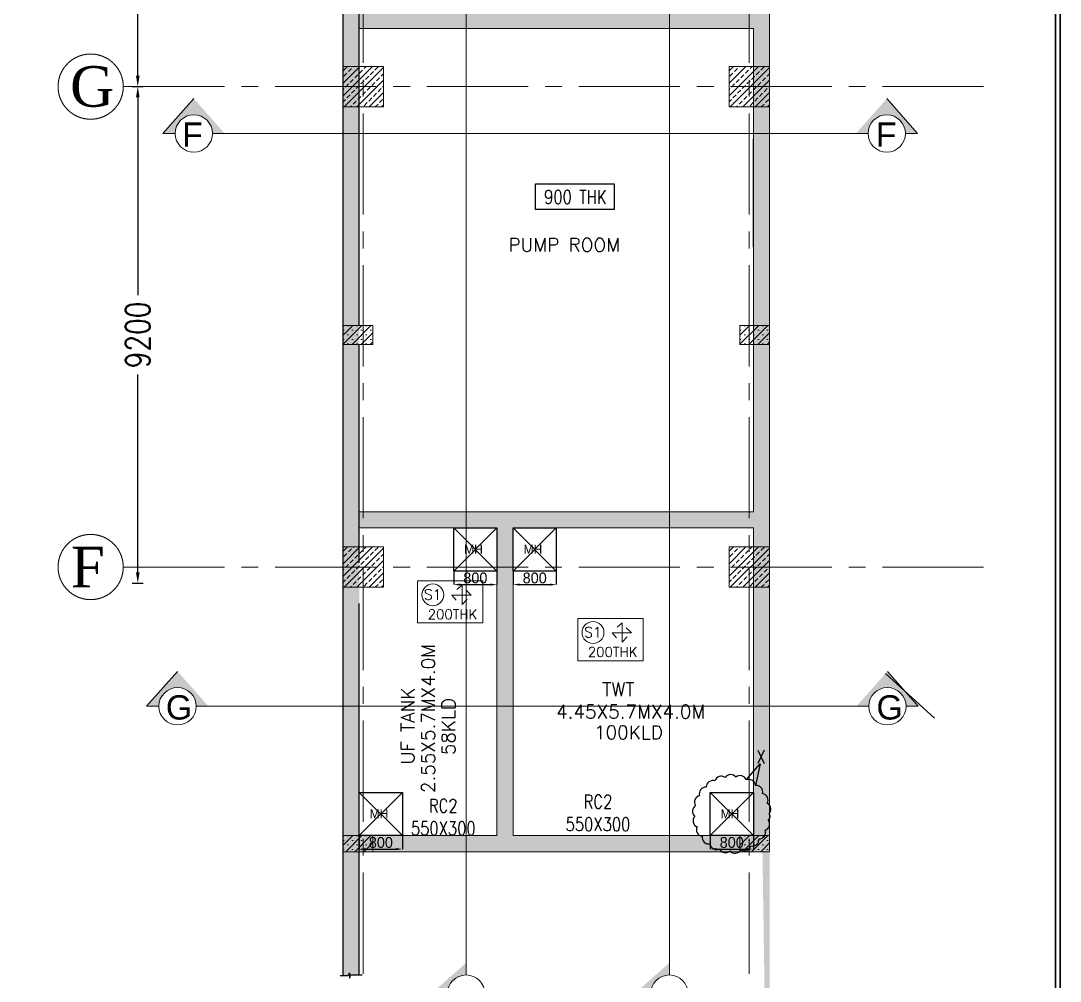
# Model space of a CAD drawing. Header units: millimetres. Extents: x -586673698 to -573385747, y -389867798 to -389752240.
# Drawn here: x -586558497 to -586539243, y -389795730 to -389777936 of the extents above; entities that cross this region are included whole.
import ezdxf
from ezdxf.enums import TextEntityAlignment as Align

# ---------------------------------------------------------------- set-up
doc = ezdxf.new("R2010")
doc.units = ezdxf.units.MM
doc.header["$LTSCALE"] = 100
for name, pattern in [('CENTER', [2, 1.25, -0.25, 0.25, -0.25]), ('CENTER2', [1.125, 0.75, -0.125, 0.125, -0.125]), ('DASHED', [19.05, 12.7, -6.35]), ('HIDDEN', [9.525, 6.35, -3.175])]:
    doc.linetypes.add(name, pattern=pattern)
for name, color, linetype in [('0-text', 241, 'Continuous'), ('A-HATCH', 251, 'Continuous'), ('A-TEXT-ROOM-100', 4, 'Continuous'), ('AH_RETAINING WALL', 4, 'Continuous'), ('DT-PL-SHAFT', 230, 'Continuous'), ('GRIDLINE', 253, 'CENTER'), ('Layer1', 7, 'Continuous'), ('PLATFORM', 230, 'Continuous'), ('STP', 171, 'Continuous'), ('text', 7, 'Continuous'), ('WALL', 4, 'Continuous')]:
    doc.layers.add(name, color=color, linetype=linetype)
for name, color, linetype, lineweight in [('A-Column', 3, 'Continuous', 9), ('A3-DIM', 4, 'Continuous', 13), ('columns11', 1, 'Continuous', 20), ('footing line', 7, 'Continuous', 13), ('ha', 8, 'Continuous', 9), ('SHTEXT', 11, 'Continuous', 15), ('TBLK_LINE', 141, 'Continuous', 30), ('wall hatch', 8, 'Continuous', 9)]:
    doc.layers.add(name, color=color, linetype=linetype, lineweight=lineweight)
doc.styles.add('ROMANC', font='ROMANC.SHX')
doc.styles.add('ROMANS', font='romans', dxfattribs={"width": 0.5})
doc.styles.add('simplex-0.8', font='simplex.shx', dxfattribs={"width": 0.8})
doc.styles.add('TIMESNEWROMAN', font='times.ttf')
doc.styles.add('VP-A', font='arial.ttf')
doc.dimstyles.new('1', dxfattribs={"dimtxt": 200, "dimasz": 120, "dimexe": 75, "dimexo": 250, "dimgap": 20, "dimtad": 1, "dimdec": 0, "dimrnd": 5, "dimzin": 0, "dimdsep": 46, "dimtxsty": 'Standard', "dimblk": 'ARCHTICK', "dimcen": 0.094, "dimdle": 50, "dimclrd": 256, "dimclre": 256, "dimclrt": 256, "dimadec": 0, "dimazin": 0, "dimtfac": 1, "dimtdec": 0, "dimtofl": 0, "dimtmove": 1, "dimatfit": 3, "dimfxl": 0, "dimtolj": 2, "dimtzin": 0, "dimlwd": -1, "dimlwe": -1, "dimarcsym": 0})
doc.dimstyles.new('ROMANS', dxfattribs={"dimscale": 100, "dimtxt": 2, "dimasz": 2, "dimexe": 1, "dimexo": 2, "dimgap": 1, "dimtad": 0, "dimtoh": 1, "dimdec": 0, "dimdsep": 46, "dimtxsty": 'ROMANS', "dimblk": 'ARCHTICK', "dimcen": 0, "dimclrd": 8, "dimclre": 8, "dimclrt": 6, "dimadec": 0, "dimazin": 0, "dimtfac": 1, "dimtdec": 0, "dimtix": 1, "dimtmove": 1, "dimatfit": 3, "dimfxl": 0, "dimtolj": 1, "dimtzin": 0, "dimarcsym": 0})
pattern_1 = [(50.018955454, (877864.36, -310.42), (273.28489835, -23.81821738), [28.575, -314.325]), (355.018955454, (877864.36, -310.42), (-52.9599417, 286.56776253), [22.86, -251.46087625]), (100.470400154, (877887.13, -312.4), (220.32495593, 262.74953347), [24.2850132, -267.1353669]), (46.203155454, (877864.33, -234.22), (406.6394027, -62.92896476), [42.8625, -471.4875]), (96.654513064, (877898.2, -239.46), (355.98339573, 371.256979), [36.4275347, -400.70341224]), (351.203106624, (877864.33, -234.2), (355.98339575, 371.256979), [34.2899506, -377.18959788]), (21.018955454, (877902.44, -253.26), (227.47232383, -153.32254985), [28.575, -314.325]), (326.018955454, (877902.44, -253.26), (92.61163369, 276.31260348), [22.86, -251.46]), (71.470400454, (877921.4, -266.03), (320.08395701, 122.99005506), [24.2850132, -267.1349064]), (37.518955454, (877864.36, -310.42), (4.590943963, 126.834084096), [0, -248.412, 0, -255.27, 0, -252.4125]), (7.518955454, (877864.36, -310.42), (100.179773408, 150.304013436), [0, -145.542, 0, -242.697, 0, -96.2025]), (327.518955454, (877779.39, -310.45), (203.388724524, -8.525828331), [0, -95.25, 0, -297.18, 0, -394.335]), (317.518955454, (877741.3, -310.46), (222.181141956, 38.213243957), [0, -123.825, 0, -197.358, 0, -280.035])]

# ---------------------------------------------------------------- blocks, each defined once
blk = doc.blocks.new('*D448')
at = {"layer": 'Defpoints', "color": 0, "transparency": 16777216}
for p in [(-586556971, -389779156, 817), (-586556329, -389779156), (-586556971, -389788356, 817)]:
    blk.add_point(p, dxfattribs=at)
at = {"layer": 'wall hatch', "color": 8, "lineweight": -2, "transparency": 16777216}
for p, q in [((-586556431, -389779156), (-586556229, -389779156)), ((-586556329, -389779356), (-586556329, -389783022)), ((-586556329, -389788156), (-586556329, -389784491)), ((-586556431, -389788356), (-586556229, -389788356))]:
    blk.add_line(p, q, dxfattribs=at)
at = {"layer": 'wall hatch', "color": 8, "transparency": 16777216}
for points in [[(-586556363, -389779356), (-586556296, -389779356), (-586556329, -389779156)], [(-586556363, -389788156), (-586556296, -389788156), (-586556329, -389788356)]]:
    blk.add_solid(points, dxfattribs=at)
at = {"layer": 'wall hatch', "color": 6, "transparency": 16777216, "insert": (-586556329, -389783756), "char_height": 450, "attachment_point": 5, "rotation": 90, "style": 'simplex-0.8', "bg_fill": 3, "box_fill_scale": 1.1, "bg_fill_color": 256, "bg_fill_true_color": 13158600, "bg_fill_transparency": 0}
blk.add_mtext('\\A1;9200', dxfattribs=at)
blk = doc.blocks.new('*D449')
at = {"layer": 'Defpoints', "color": 0, "transparency": 16777216}
for p in [(-586556971, -389769356, 817), (-586556329, -389769356), (-586556971, -389779156, 817)]:
    blk.add_point(p, dxfattribs=at)
at = {"layer": 'wall hatch', "color": 8, "lineweight": -2, "transparency": 16777216}
for p, q in [((-586556431, -389769356), (-586556229, -389769356)), ((-586556329, -389769556), (-586556329, -389773522)), ((-586556329, -389778956), (-586556329, -389774990)), ((-586556431, -389779156), (-586556229, -389779156))]:
    blk.add_line(p, q, dxfattribs=at)
at = {"layer": 'wall hatch', "color": 8, "transparency": 16777216}
for points in [[(-586556363, -389769556), (-586556296, -389769556), (-586556329, -389769356)], [(-586556363, -389778956), (-586556296, -389778956), (-586556329, -389779156)]]:
    blk.add_solid(points, dxfattribs=at)
at = {"layer": 'wall hatch', "color": 6, "transparency": 16777216, "insert": (-586556329, -389774256), "char_height": 450, "attachment_point": 5, "rotation": 90, "style": 'simplex-0.8', "bg_fill": 3, "box_fill_scale": 1.1, "bg_fill_color": 256, "bg_fill_true_color": 13158600, "bg_fill_transparency": 0}
blk.add_mtext('\\A1;9800', dxfattribs=at)
blk = doc.blocks.new('SECT LINE')
at = {"layer": 'STP', "lineweight": 0}
blk.add_hatch(color=7, dxfattribs=at).paths.add_polyline_path([(571, 0), (346, 0, 1), (-346, 0), (-572, 0), (0, 646)])
at = {"layer": 'STP', "color": 7, "lineweight": 0}
for p, q in [((-572, 0), (0, 646)), ((-346, 0), (-572, 0)), ((-346, 0), (-572, 0)), ((346, 0), (1202, 0))]:
    blk.add_line(p, q, dxfattribs=at)
blk.add_circle((0, 0), 346, dxfattribs=at)
blk.add_circle((0, 0), 346, dxfattribs=at)
blk = doc.blocks.new('*D415')
at = {"color": 7, "transparency": 16777216}
for p, q in [((-688903, -13237), (-688903, -13488)), ((-688103, -13237), (-688103, -13488)), ((-688783, -13488), (-688223, -13488))]:
    blk.add_line(p, q, dxfattribs=at)
for points in [[(-688783, -13468), (-688783, -13508), (-688903, -13488)], [(-688223, -13508), (-688223, -13468), (-688103, -13488)]]:
    blk.add_solid(points, dxfattribs=at)
at = {"layer": 'Defpoints', "color": 0, "transparency": 16777216}
for p in [(-688903, -13237), (-688103, -13237), (-688103, -13488)]:
    blk.add_point(p, dxfattribs=at)
at = {"color": 7, "transparency": 16777216, "insert": (-688503, -13366), "char_height": 200, "attachment_point": 5, "rotation": 0}
blk.add_mtext('\\A2;800', dxfattribs=at)
blk = doc.blocks.new('DSFZAHH')
at = {"color": 11, "true_color": 0xf27172}
blk.add_lwpolyline([(-688903.3, -13236.7), (-688903.3, -12436.7), (-688103.3, -12436.7), (-688103.3, -13236.7), (-688903.3, -13236.7)], dxfattribs=at)
at = {"color": 8, "linetype": 'DASHED', "ltscale": 250}
for points in [[(-688103.3, -12436.7), (-688903.3, -13236.7)], [(-688903.3, -12436.7), (-688103.3, -13236.7)]]:
    blk.add_lwpolyline(points, dxfattribs=at)
at = {"layer": 'A3-DIM', "color": 1, "lineweight": 13}
blk.add_text('MH', height=166.57, dxfattribs=at).set_placement((-688710.3, -12917.5, -60.9))
at = {"color": 7}
dim = blk.add_aligned_dim(p1=(-688903.3, -13236.7), p2=(-688103.3, -13236.7), distance=-251.1, dimstyle='1', override={"dimexe": 0, "dimexo": 0, "dimclrd": 7, "dimclre": 7, "dimclrt": 7, "dimfxl": 3, "dimfxlon": 0, "dimarcsym": 1}, dxfattribs=at)
dim.commit()
dim.dimension.update_dxf_attribs({"geometry": '*D415', "text_midpoint": (-688503.3, -13365.8, -78.8)})

msp = doc.modelspace()

# ---------------------------------------------------------------- hatches: boundary and pattern name
at = {"layer": 'A-HATCH', "lineweight": 5}
h = msp.add_hatch(dxfattribs=at)
h.set_pattern_fill('ANSI33', color=256, scale=650, angle=360, style=0)
h.set_pattern_definition([(45, (-585089112.27, -388260524.98), (-114.904852, 114.904852), []), (45, (-585088997.37, -388260524.98), (-114.904852, 114.904852), [81.25, -40.625])])
h.paths.add_polyline_path([(-586551777.3, -389779531.1), (-586552527.3, -389779531.1), (-586552527.3, -389778781.1), (-586551777.3, -389778781.1)])
h = msp.add_hatch(dxfattribs=at)
h.set_pattern_fill('ANSI33', color=256, scale=650, angle=360, style=0)
h.set_pattern_definition([(45, (-585081962.2, -388260524.98), (-114.904852, 114.904852), []), (45, (-585081847.29, -388260524.98), (-114.904852, 114.904852), [81.25, -40.625])])
h.paths.add_polyline_path([(-586544627.2, -389779531.1), (-586545377.2, -389779531.1), (-586545377.2, -389778781.1), (-586544627.2, -389778781.1)])
h = msp.add_hatch(dxfattribs=at)
h.set_pattern_fill('ANSI33', color=256, scale=650, angle=360, style=0)
h.set_pattern_definition([(45, (-585089112.27, -388269425.3), (-114.904852, 114.904852), []), (45, (-585088997.37, -388269425.3), (-114.904852, 114.904852), [81.25, -40.625])])
h.paths.add_polyline_path([(-586551777.3, -389788431.4), (-586552527.3, -389788431.4), (-586552527.3, -389787681.4), (-586551777.3, -389787681.4)])
h = msp.add_hatch(dxfattribs=at)
h.set_pattern_fill('ANSI33', color=256, scale=650, angle=360, style=0)
h.set_pattern_definition([(45, (-585081962.2, -388269425.3), (-114.904852, 114.904852), []), (45, (-585081847.29, -388269425.3), (-114.904852, 114.904852), [81.25, -40.625])])
h.paths.add_polyline_path([(-586544627.2, -389788431.4), (-586545377.2, -389788431.4), (-586545377.2, -389787681.4), (-586544627.2, -389787681.4)])
at = {"layer": 'ha', "lineweight": 5}
h = msp.add_hatch(dxfattribs=at)
h.set_pattern_fill('SACNCR', color=256, scale=50, angle=180, style=0)
h.set_pattern_definition([(224.999999, (-587394840.69, -389482271.44), (84.1899, -84.189903), []), (224.999999, (-587394924.88, -389482271.44), (84.1899, -84.189903), [0, -119.0625])])
h.paths.add_polyline_path([(-586552527.3, -389783581.1), (-586552527.3, -389783931.1), (-586551977.3, -389783931.1), (-586551977.3, -389783581.1)])
h = msp.add_hatch(dxfattribs=at)
h.set_pattern_fill('SACNCR', color=256, scale=50, angle=180, style=0)
h.set_pattern_definition([(224.999999, (-587387490.61, -389482271.44), (84.1899, -84.189903), []), (224.999999, (-587387574.8, -389482271.44), (84.1899, -84.189903), [0, -119.0625])])
h.paths.add_polyline_path([(-586545177.2, -389783581.1), (-586545177.2, -389783931.1), (-586544627.2, -389783931.1), (-586544627.2, -389783581.1)])
h = msp.add_hatch(dxfattribs=at)
h.set_pattern_fill('SACNCR', color=256, scale=50, angle=180, style=0)
h.set_pattern_definition([(224.999999, (-587394840.69, -389491721.6), (84.1899, -84.189903), []), (224.999999, (-587394924.88, -389491721.6), (84.1899, -84.189903), [0, -119.0625])])
h.paths.add_polyline_path([(-586552527.3, -389793031.3), (-586552527.3, -389793331.3), (-586551977.3, -389793331.3), (-586551977.3, -389793031.3)])
h = msp.add_hatch(dxfattribs=at)
h.set_pattern_fill('SACNCR', color=256, scale=50, angle=180, style=0)
h.set_pattern_definition([(224.999999, (-587387490.61, -389491721.6), (84.1899, -84.189903), []), (224.999999, (-587387574.8, -389491721.6), (84.1899, -84.189903), [0, -119.0625])])
h.paths.add_polyline_path([(-586545177.2, -389793031.3), (-586545177.2, -389793331.3), (-586544627.2, -389793331.3), (-586544627.2, -389793031.3)])
at = {"layer": 'WALL', "lineweight": 5}
h = msp.add_hatch(dxfattribs=at)
h.set_pattern_fill('AR-CONC', color=8, scale=50, angle=90)
h.set_pattern_definition([(140, (-585945849.94, -390118285.44), (31.37607, 358.63009), [37.5, -412.5]), (85, (-585945849.94, -390118285.44), (-376.09607, -69.37567), [30, -330]), (190.451444, (-585945847.32, -390118255.55), (-344.72, 289.25442), [31.8701, -350.57106]), (136.1842, (-585945949.94, -390118285.44), (82.75964, 533.62067), [56.25, -618.75]), (186.635635, (-585945943.04, -390118240.97), (-487.0593, 467.33097), [47.80517, -525.8569]), (81.18416, (-585945949.94, -390118285.44), (-487.0593, 467.33097), [45, -495]), (111, (-585945924.94, -390118235.44), (201.30945, 298.45353), [37.5, -412.5]), (56, (-585945924.94, -390118235.44), (-362.57502, 121.65767), [30, -330]), (161.451445, (-585945908.16, -390118210.57), (-161.26558, 420.11119), [31.8701, -350.57106]), (127.5, (-585945849.94, -390118285.44), (-166.446927, 6.079928), [0, -326, 0, -335, 0, -331.25]), (97.5, (-585945849.94, -390118285.44), (-197.205856, 131.53477), [0, -191, 0, -318.5, 0, -126.25]), (57.5, (-585945849.94, -390118396.94), (11.277436, 266.911218), [0, -125, 0, -390, 0, -517.5]), (47.5, (-585945849.94, -390118446.94), (-50.05249, 291.593085), [0, -162.5, 0, -259, 0, -367.5])])
h.paths.add_polyline_path([(-586541917.5, -389758163.3), (-586552527.3, -389759527.6), (-586552527.2, -389795614.5), (-586552227.2, -389795614.5), (-586552227.3, -389759691), (-586541917.5, -389758364.9)])
h = msp.add_hatch(dxfattribs=at)
h.set_pattern_fill('AR-CONC', color=8, scale=2, angle=90)
h.set_pattern_definition([(140, (680166.8, 42097.32), (31.87817108, 364.36933799), [38.1, -419.1]), (85, (680166.8, 42097.32), (-382.11369048, -70.48684285), [30.48, -335.28116834]), (190.4514447, (680169.46, 42127.7), (-350.23550382, 293.88249418), [32.3800176, -356.1804892]), (136.1842, (680065.2, 42097.32), (84.08465587, 542.15808178), [57.15, -628.65]), (186.63555761, (680072.2, 42142.5), (-494.8522492, 474.8082681), [48.5700463, -534.2712163]), (81.18415117, (680065.2, 42097.3), (-494.85224917, 474.80826813), [45.71993414, -502.91946384]), (111, (680090.6, 42148.12), (204.53039637, 303.22878254), [38.1, -419.1]), (56, (680090.6, 42148.12), (-368.37593224, 123.6040567), [30.48, -335.28]), (161.451445, (680107.65, 42173.4), (-163.84553777, 426.83283856), [32.3800176, -356.1798752]), (127.5, (680166.81, 42097.32), (-169.110077746, 6.1772065), [0, -331.216, 0, -340.36, 0, -336.55]), (97.5, (680166.8, 42097.32), (-200.361149636, 133.63932502), [0, -194.056, 0, -323.596, 0, -128.27]), (57.5, (680166.81, 41984.04), (11.457487985, 271.181190334), [0, -127, 0, -396.24, 0, -525.78]), (47.5, (680166.8, 41933.24), (-50.85298207, 296.25836277), [0, -165.1, 0, -263.144, 0, -373.38])])
h.paths.add_polyline_path([(-586552227.2, -389761180.6), (-586544927.3, -389761180.6), (-586544927.3, -389761480.6), (-586552227.2, -389761480.6)])
h.paths.add_polyline_path([(-586544627.3, -389761180.6), (-586544927.3, -389761180.6), (-586544927.3, -389793031.3), (-586544627.3, -389793031.3)])
h.paths.add_polyline_path([(-586548227.3, -389765180.6), (-586544927.3, -389765180.6), (-586544927.3, -389765531.3), (-586548227.3, -389765531.3)])
h.paths.add_polyline_path([(-586547927.3, -389777781.1), (-586548227.3, -389777781.1), (-586548227.3, -389765531.3), (-586547927.3, -389765531.3)])
h.paths.add_polyline_path([(-586548227.3, -389765480.6), (-586552227.2, -389765480.6), (-586552227.2, -389765180.6), (-586548227.3, -389765180.6)])
h.paths.add_polyline_path([(-586550127.3, -389773831.1), (-586550427.3, -389773831.1), (-586550427.3, -389777781.1), (-586550127.3, -389777781.1)])
h.paths.add_polyline_path([(-586552227.2, -389773831.1), (-586550427.3, -389773831.1), (-586550427.3, -389774131.1), (-586552227.2, -389774131.1)])
h.paths.add_polyline_path([(-586552227.2, -389778081.1), (-586544927.3, -389778081.1), (-586544927.3, -389777781.1), (-586552227.2, -389777781.1)])
h.paths.add_polyline_path([(-586552227.1, -389787031.1), (-586544927.3, -389787031.1), (-586544927.3, -389787330.8), (-586552227.1, -389787330.8)])
h.paths.add_polyline_path([(-586549677.1, -389787330.8), (-586549377.1, -389787330.8), (-586549377.1, -389793031.3), (-586549677.1, -389793031.3)])
h.paths.add_polyline_path([(-586552227.2, -389793031.3), (-586544627.3, -389793031.3), (-586544627.3, -389793331.3), (-586552227.2, -389793331.3)])
at = {"layer": 'wall hatch', "ltscale": 3}
h = msp.add_hatch(dxfattribs=at)
h.set_pattern_fill('AR-CONC', color=8, scale=1.5, angle=0.01896, style=0)
h.set_pattern_definition(pattern_1)
edge = h.paths.add_edge_path()
edge.add_line((-586544627.2, -389763430.6), (-586544627.2, -389802031.5))
edge.add_line((-586544927.2, -389782131.1), (-586544927.2, -389780131.1))
h = msp.add_hatch(dxfattribs=at)
h.set_pattern_fill('AR-CONC', color=8, scale=1.5, angle=0.01896, style=0)
h.set_pattern_definition(pattern_1)
edge = h.paths.add_edge_path()
edge.add_line((-586544627.2, -389763430.6), (-586544627.2, -389802031.5))
edge.add_line((-586544927.2, -389782131.1), (-586544927.2, -389780131.1))

# ---------------------------------------------------------------- linework, layer by layer
at = {"color": 2, "elevation": -328.3}
msp.add_lwpolyline([(-586545057.5, -389792000.7), (-586544797.9, -389791700.2), (-586544887.6, -389792104.9)], dxfattribs=at)
msp.add_lwpolyline([(-586544641.5, -389792631.3, 0.5205671), (-586544670.4, -389792434.1, 0.5205671), (-586544754.9, -389792253.5, 0.5205671), (-586544887.6, -389792104.9, 0.5205671), (-586545057.5, -389792000.7, 0.5205671), (-586545250.2, -389791949.8, 0.5205671), (-586545449.4, -389791956.3, 0.5205671), (-586545638.2, -389792019.9, 0.5205671), (-586545800.9, -389792135.1, 0.5205671), (-586545923.5, -389792292.2, 0.5205671), (-586545995.8, -389792477.9, 0.5205671), (-586546011.7, -389792676.5, 0.5205671), (-586545969.8, -389792871.4, 0.5205671), (-586545873.6, -389793045.9, 0.5205671), (-586545731.4, -389793185.5, 0.5205671), (-586545555, -389793278.2, 0.5205671), (-586545359.4, -389793316.4, 0.5205671), (-586545161, -389793296.6, 0.5205671), (-586544976.8, -389793220.7, 0.5205671), (-586544822.1, -389793095.1, 0.5205671), (-586544710.1, -389792930.2, 0.5205671), (-586544650.2, -389792740.2, 0.5205671)], format="xyb", close=True, dxfattribs=at)
at = {"elevation": -292.2}
msp.add_lwpolyline([(-586552579.7, -389795626.5), (-586552429.9, -389795626.5), (-586552408.7, -389795575.6), (-586552408.7, -389795670.8), (-586552385.2, -389795614.5), (-586552170.7, -389795614.5)], dxfattribs=at)
at = {"layer": 'A-Column'}
for points, elevation in [([(-586551777.3, -389779531.1), (-586552527.3, -389779531.1), (-586552527.3, -389778781.1), (-586551777.3, -389778781.1)], -301), ([(-586544627.2, -389779531.1), (-586545377.2, -389779531.1), (-586545377.2, -389778781.1), (-586544627.2, -389778781.1)], -299.3), ([(-586551777.3, -389788431.4), (-586552527.3, -389788431.4), (-586552527.3, -389787681.4), (-586551777.3, -389787681.4)], -292.4), ([(-586544627.2, -389788431.4), (-586545377.2, -389788431.4), (-586545377.2, -389787681.4), (-586544627.2, -389787681.4)], -292.2)]:
    msp.add_lwpolyline(points, close=True, dxfattribs=dict(at, elevation=elevation))
at = {"layer": 'AH_RETAINING WALL'}
for p, q in [((-586552527.2, -389795626.5, -292.2), (-586552527.3, -389759527.6, -292.2)), ((-586552527.2, -389795626.5, -292.2), (-586552527.3, -389759527.6, -292.2)), ((-586552227.2, -389783581.1, -299.3), (-586552227.2, -389769731.1, -292.2)), ((-586544927.2, -389782131.1, -292.2), (-586544927.2, -389780131.1, -292.2)), ((-586552227.2, -389787981.4, -299.3), (-586552227.2, -389783931.1, -299.3)), ((-586552227.2, -389795614.5, -292.2), (-586552227.2, -389788731.4, -292.2)), ((-586552227.2, -389795614.5, -292.2), (-586552227.2, -389789381.1, -292.2))]:
    msp.add_line(p, q, dxfattribs=at)
at = {"layer": 'columns11', "ltscale": 0.5}
for points, elevation in [([(-586552527.3, -389783581.1), (-586552527.3, -389783931.1), (-586551977.3, -389783931.1), (-586551977.3, -389783581.1)], -299.3), ([(-586545177.2, -389783581.1), (-586545177.2, -389783931.1), (-586544627.2, -389783931.1), (-586544627.2, -389783581.1)], -292.2), ([(-586552527.3, -389793031.3), (-586552527.3, -389793331.3), (-586551977.3, -389793331.3), (-586551977.3, -389793031.3)], -299.3), ([(-586545177.2, -389793031.3), (-586545177.2, -389793331.3), (-586544627.2, -389793331.3), (-586544627.2, -389793031.3)], -299.3)]:
    msp.add_lwpolyline(points, close=True, dxfattribs=dict(at, elevation=elevation))
at = {"layer": 'DT-PL-SHAFT', "color": 8, "linetype": 'DASHED', "lineweight": 13, "ltscale": 50}
for p, q in [((-586550247, -389795486.7, -319.1), (-586550247, -389756960.6, -319.1)), ((-586546481.7, -389795486.7, -319.1), (-586546481.7, -389756960.6, -319.1))]:
    msp.add_line(p, q, dxfattribs=at)
at = {"layer": 'DT-PL-SHAFT', "color": 1, "lineweight": 13, "ltscale": 5}
for p, q in [((-586544627.3, -389793331.3, -299.3), (-586544627.3, -389761180.6, -299.3)), ((-586544927.3, -389787031.1, -299.3), (-586544927.3, -389778081.1, -299.3)), ((-586544927.3, -389793031.3, -299.3), (-586544927.3, -389787330.8, -299.3)), ((-586552227.2, -389793031.3, -299.3), (-586549677.1, -389793031.3, -299.3)), ((-586549377.1, -389793031.3, -299.3), (-586544927.3, -389793031.3, -299.3)), ((-586552527.2, -389793331.3, -299.3), (-586544627.3, -389793331.3, -299.3))]:
    msp.add_line(p, q, dxfattribs=at)
for points, elevation in [([(-586552227.2, -389778081.1), (-586544927.3, -389778081.1)], -301), ([(-586544927.3, -389787031.1), (-586552227, -389787031.1)], -308.4), ([(-586549677.1, -389787330.8), (-586552227.2, -389787330.8)], -308.4), ([(-586549677.1, -389787330.8), (-586552227, -389787330.8)], -308.4), ([(-586549677.1, -389793031.3), (-586549677.1, -389787330.8)], -299.3), ([(-586544927.3, -389787330.8), (-586549377.1, -389787330.8)], -308.4), ([(-586544927.3, -389787330.8), (-586549377.1, -389787330.8)], -308.4), ([(-586549377.1, -389793031.3), (-586549377.1, -389787330.8)], -299.3)]:
    msp.add_lwpolyline(points, dxfattribs=dict(at, elevation=elevation))
at = {"layer": 'DT-PL-SHAFT', "color": 8, "linetype": 'DASHED', "lineweight": 13, "ltscale": 50}
for points, elevation in [([(-586543657, -389780024.5), (-586554502.3, -389780024.5)], -319.1), ([(-586543645.8, -389790636.3), (-586554803.9, -389790636.3)], -318.9)]:
    msp.add_lwpolyline(points, dxfattribs=dict(at, elevation=elevation))
at = {"layer": 'DT-PL-SHAFT', "color": 85, "lineweight": 13, "ltscale": 5, "true_color": 0x58ba48, "elevation": -308.4}
msp.add_lwpolyline([(-586544927.3, -389787031.1), (-586544927.3, -389787031.1)], dxfattribs=at)
at = {"layer": 'footing line', "color": 6, "linetype": 'HIDDEN', "lineweight": 9, "ltscale": 0.5, "elevation": -295.8}
msp.add_lwpolyline([(-586543151.6, -389790161), (-586543150.5, -389790161)], dxfattribs=at)
at = {"layer": 'GRIDLINE', "color": 117, "linetype": 'CENTER2', "lineweight": 5, "ltscale": 25}
for p, q in [((-586552152.2, -389795590.6, -302.8), (-586552152.2, -389755720.8, -302.8)), ((-586545002.5, -389795590.6, -283.3), (-586545002.5, -389755720.8, -283.3)), ((-586556598.5, -389779156.1, -301), (-586540551.2, -389779156.1, -301)), ((-586556598.5, -389788056.4, -301.2), (-586540551.2, -389788056.4, -301.2))]:
    msp.add_line(p, q, dxfattribs=at)
at = {"layer": 'GRIDLINE', "linetype": 'CENTER', "lineweight": 5, "ltscale": 500}
for centre in [(-586557202.2, -389779156.1, -301), (-586557202.2, -389788056.4, -301.2)]:
    msp.add_circle(centre, 603.7, dxfattribs=at)
at = {"layer": 'Layer1', "color": 8}
msp.add_line((-586542478.3, -389790031.4, -286.8), (-586541571, -389790859.8, -286.8), dxfattribs=at)
at = {"layer": 'Layer1', "color": 2, "elevation": -319.1}
msp.add_lwpolyline([(-586548962.8, -389780954.2), (-586547504, -389780954.2), (-586547504, -389781431.1), (-586548962.8, -389781431.1)], close=True, dxfattribs=at)
at = {"layer": 'SHTEXT', "elevation": -319.1}
for points in [[(-586551145.7, -389788313), (-586549936.6, -389788313), (-586549936.6, -389789093.6), (-586551145.7, -389789093.6)], [(-586551145.7, -389788313), (-586549936.6, -389788313), (-586549936.6, -389789093.6), (-586551145.7, -389789093.6)], [(-586548178.8, -389789011.2), (-586546969.7, -389789011.2), (-586546969.7, -389789791.8), (-586548178.8, -389789791.8)], [(-586548178.8, -389789011.2), (-586546969.7, -389789011.2), (-586546969.7, -389789791.8), (-586548178.8, -389789791.8)]]:
    msp.add_lwpolyline(points, close=True, dxfattribs=at)
at = {"layer": 'SHTEXT'}
for centre in [(-586550864.2, -389788572, -319.1), (-586547897.3, -389789270.1, -319.1)]:
    msp.add_circle(centre, 203.6, dxfattribs=at)
at = {"layer": 'TBLK_LINE', "elevation": -1774.6}
for points in [[(-586539243.1, -389818040.2), (-586583892.5, -389818040.2), (-586583892.5, -389752239.8), (-586539243.1, -389752239.8)], [(-586539332, -389817951.3), (-586583803.5, -389817951.3), (-586583803.5, -389752328.7), (-586539332, -389752328.7)]]:
    msp.add_lwpolyline(points, close=True, dxfattribs=at)
at = {"layer": 'text', "lineweight": 5, "elevation": -319.1}
for points in [[(-586550323.8, -389788577.7), (-586550323.8, -389788391.8), (-586550419, -389788471)], [(-586550323.8, -389788577.7), (-586550323.8, -389788391.8), (-586550419, -389788471)], [(-586550323.8, -389788577.7), (-586550151.7, -389788577.7), (-586550247, -389788482.5)], [(-586550323.8, -389788577.7), (-586550151.7, -389788577.7), (-586550247, -389788482.5)], [(-586550323.8, -389788577.7), (-586550509.8, -389788577.7), (-586550430.6, -389788673)], [(-586550323.8, -389788577.7), (-586550509.8, -389788577.7), (-586550430.6, -389788673)], [(-586550323.8, -389788577.7), (-586550323.8, -389788749.8), (-586550228.6, -389788654.6)], [(-586550323.8, -389788577.7), (-586550323.8, -389788749.8), (-586550228.6, -389788654.6)], [(-586547356.9, -389789275.9), (-586547356.9, -389789089.9), (-586547452.1, -389789169.1)], [(-586547356.9, -389789275.9), (-586547356.9, -389789089.9), (-586547452.1, -389789169.1)], [(-586547356.9, -389789275.9), (-586547542.9, -389789275.9), (-586547463.7, -389789371.1)], [(-586547356.9, -389789275.9), (-586547542.9, -389789275.9), (-586547463.7, -389789371.1)], [(-586547356.9, -389789275.9), (-586547184.8, -389789275.9), (-586547280.1, -389789180.6)], [(-586547356.9, -389789275.9), (-586547184.8, -389789275.9), (-586547280.1, -389789180.6)], [(-586547356.9, -389789275.9), (-586547356.9, -389789447.9), (-586547261.7, -389789352.7)], [(-586547356.9, -389789275.9), (-586547356.9, -389789447.9), (-586547261.7, -389789352.7)]]:
    msp.add_lwpolyline(points, dxfattribs=at)
at = {"layer": 'wall hatch', "color": 8, "ltscale": 3}
msp.add_line((-586544927.2, -389782131.1, -292.2), (-586544927.2, -389780131.1, -292.2), dxfattribs=at)

# ---------------------------------------------------------------- block references
at = {"layer": 'DT-PL-SHAFT', "color": 2, "lineweight": 13}
for p in [(-585861573.8, -389774894.1, -299.3), (-585860473.8, -389774894.1, -299.3), (-585863323.9, -389779794.5, -292.2), (-585856824.1, -389779794.5, -299.3)]:
    msp.add_blockref('DSFZAHH', p, dxfattribs=at)
at = {"layer": 'PLATFORM', "linetype": 'Continuous', "lineweight": 13}
for p in [(-586555291.3, -389780024.5, -319.1), (-586555592.9, -389790636.3, -318.9)]:
    msp.add_blockref('SECT LINE', p, dxfattribs=at)
at = {"layer": 'PLATFORM', "linetype": 'Continuous', "lineweight": 13, "xscale": -1}
for p in [(-586542455.5, -389780024.5, -319.1), (-586542444.3, -389790636.3, -318.9)]:
    msp.add_blockref('SECT LINE', p, dxfattribs=at)
at = {"layer": 'PLATFORM', "linetype": 'Continuous', "lineweight": 13}
for p, rotation in [((-586550247, -389795960.4, -319.1), 90.00000000000001), ((-586546481.7, -389795960.4, -319.1), 89.99999999998722)]:
    msp.add_blockref('SECT LINE', p, dxfattribs=dict(at, rotation=rotation))

# ---------------------------------------------------------------- texts
at = {"layer": '0-text', "color": 241, "lineweight": 13, "style": 'VP-A'}
for s, p in [('F', (-586555508.2, -389780270.3, -319.1)), ('F', (-586542657.9, -389780270.3, -319.1)), ('G', (-586555809.8, -389790882.2, -318.9)), ('G', (-586542646.7, -389790882.2, -318.9))]:
    msp.add_text(s, height=450, dxfattribs=at).set_placement(p)
at = {"layer": 'A-TEXT-ROOM-100', "linetype": 'ByBlock', "lineweight": 9, "style": 'simplex-0.8'}
for s, p in [('PUMP ROOM', (-586549463.8, -389782212.9, -294.9)), ('TWT', (-586547729.7, -389790449, -308.3)), ('4.45X5.7MX4.0M', (-586548581.4, -389790861.1, -308.3)), ('100KLD', (-586547878.6, -389791245.9, -308.3))]:
    msp.add_text(s, height=250, dxfattribs=at).set_placement(p)
for s, p in [('2.55X5.7MX4.0M', (-586550824.5, -389792245.4, -308.3)), ('UF TANK', (-586551201.7, -389791712.6, -308.3)), ('58KLD', (-586550448.6, -389791542.6, -308.3))]:
    msp.add_text(s, height=250, rotation=90, dxfattribs=at).set_placement(p)
at = {"layer": 'A-TEXT-ROOM-100', "color": 2, "linetype": 'ByBlock', "lineweight": 9, "insert": (-586548225.1, -389781075.4, 948.6), "char_height": 250, "width": 3851.675, "attachment_point": 2, "style": 'simplex-0.8'}
msp.add_mtext('900 THK', dxfattribs=at)
at = {"layer": 'A-TEXT-ROOM-100', "linetype": 'ByBlock', "lineweight": 9, "char_height": 250, "width": 4325.258, "attachment_point": 2, "style": 'simplex-0.8'}
for s, insert in [('X', (-586544786.7, -389791449.4, -336.6)), ('RC2\\P550X300', (-586550670.5, -389792355.7, -646.5)), ('RC2\\P550X300', (-586547805.2, -389792280.1, -327.4))]:
    msp.add_mtext(s, dxfattribs=dict(at, insert=insert))
at = {"layer": 'text', "color": 4, "lineweight": 9, "style": 'ROMANC'}
for p in [(-586550865.5, -389788567.4, -319.1), (-586547898.6, -389789265.5, -319.1)]:
    msp.add_text('S1', height=190, dxfattribs=at).set_placement(p, align=Align.MIDDLE_CENTER)
for p in [(-586550041, -389789076.5, -319.1), (-586547074.1, -389789774.7, -319.1)]:
    msp.add_text('200THK', height=180, dxfattribs=at).set_placement(p, align=Align.BOTTOM_RIGHT)
at = {"layer": 'text', "color": 6, "char_height": 750, "width": 3523.563, "attachment_point": 1, "style": 'TIMESNEWROMAN'}
for s, insert in [('G ', (-586557583.6, -389778777.1, -300.9)), ('F ', (-586557570.3, -389787681.9, -301))]:
    msp.add_mtext(s, dxfattribs=dict(at, insert=insert))

# ---------------------------------------------------------------- next in the draw order: dimensions: what is measured, and where the dimension line sits
at = {"layer": 'wall hatch'}
dim = msp.add_linear_dim(base=(-586556329.3, -389779156.1, -1118), p1=(-586556971.2, -389788356.4, -301.2), p2=(-586556971.2, -389779156.1, -301), angle=90, dimstyle='ROMANS', override={"dimtxt": 4.5, "dimtxsty": 'simplex-0.8', "dimsah": 1, "dimfxl": 2, "dimfxlon": 1, "dimtfill": 1, "dimarcsym": 1}, dxfattribs=at)
dim.commit()
dim.dimension.update_dxf_attribs({"geometry": '*D448', "text_midpoint": (-586556329.3, -389783756.3, -1118)})

# ---------------------------------------------------------------- next in the draw order: dimensions: what is measured, and where the dimension line sits
dim = msp.add_linear_dim(base=(-586556329.3, -389769356.1, -1118), p1=(-586556971.2, -389779156.1, -301), p2=(-586556971.2, -389769356.1, -301), angle=90, dimstyle='ROMANS', override={"dimtxt": 4.5, "dimtxsty": 'simplex-0.8', "dimsah": 1, "dimfxl": 2, "dimfxlon": 1, "dimtfill": 1, "dimarcsym": 1}, dxfattribs=at)
dim.commit()
dim.dimension.update_dxf_attribs({"geometry": '*D449', "text_midpoint": (-586556329.3, -389774256.1, -1118)})

doc.saveas('drawing.dxf')
